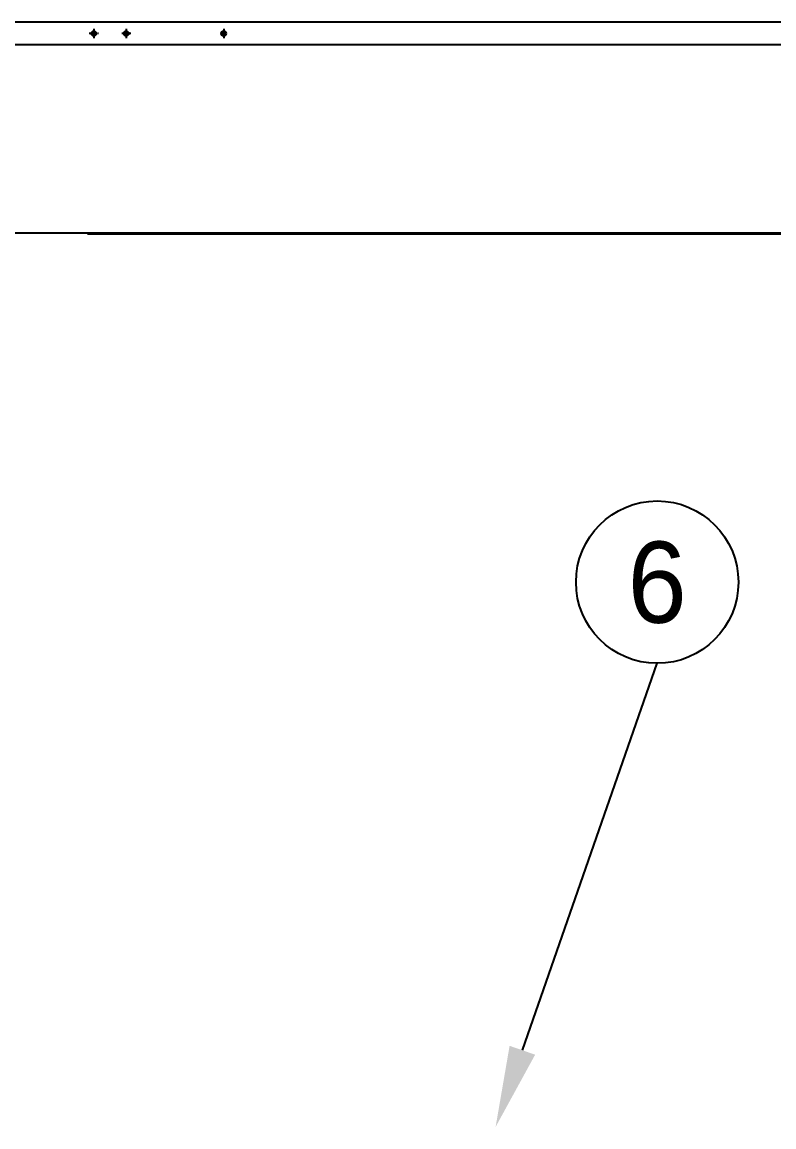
# Model space of a CAD drawing. Header units: millimetres. Extents: x 2023 to 34286, y 1728 to 24542.
# Drawn here: x 14949 to 16338, y 11246 to 13288 of the extents above; entities that cross this region are included whole.
import ezdxf
from ezdxf.enums import TextEntityAlignment as Align

# ---------------------------------------------------------------- set-up
doc = ezdxf.new("R2010")
doc.units = ezdxf.units.MM
doc.linetypes.add('CENTER', pattern=[2, 1.25, -0.25, 0.25, -0.25])
for name, color, linetype in [('center', 1, 'CENTER'), ('냉각탑_dim', 1, 'Continuous'), ('냉각탑_text', 3, 'Continuous')]:
    doc.layers.add(name, color=color, linetype=linetype)
doc.styles.add('돋움', font='Dotum.ttf')

# ---------------------------------------------------------------- blocks, each defined once
blk = doc.blocks.new('1')
for p, q in [((16368.2, 13287.7), (13968.2, 13287.7)), ((16368.2, 13287.7), (14999.2, 13287.7)), ((16368.2, 13245.7), (14519.2, 13245.7)), ((16368.2, 12897.7), (13968.2, 12897.7)), ((16368.2, 12895.7), (15070.2, 12895.7))]:
    blk.add_line(p, q)
for centre, radius in [((15081.7, 13266.7), 4.5), ((15081.7, 13266.7), 3), ((15141.7, 13266.7), 4.5), ((15141.7, 13266.7), 3), ((15321.7, 13266.7), 4.5), ((15321.7, 13266.7), 3)]:
    blk.add_circle(centre, radius)
at = {"layer": 'center'}
for p, q in [((15081.7, 13275.2), (15081.7, 13258.2)), ((15141.7, 13275.2), (15141.7, 13258.2)), ((15321.7, 13275.2), (15321.7, 13258.2)), ((15090.2, 13266.7), (15073.2, 13266.7)), ((15150.2, 13266.7), (15133.2, 13266.7))]:
    blk.add_line(p, q, dxfattribs=at)
at = {"layer": '냉각탑_dim', "linetype": 'ByBlock', "lineweight": -2, "elevation": 0}
blk.add_lwpolyline([(15873.5, 11387.6), (16122.6, 12102.7)], dxfattribs=at)
at = {"layer": '냉각탑_dim', "linetype": 'ByBlock', "lineweight": -2}
blk.add_circle((16122.6, 12252.7), 150, dxfattribs=at)
at = {"layer": '냉각탑_dim'}
blk.add_solid([(15897.1, 11379.4), (15824.1, 11246), (15849.9, 11395.8)], dxfattribs=at)
at = {"layer": '냉각탑_text', "style": '돋움'}
blk.add_text('6', height=150, dxfattribs=at).set_placement((16122.6, 12252.7), align=Align.MIDDLE_CENTER)

msp = doc.modelspace()

# ---------------------------------------------------------------- block references
msp.add_blockref('1', (0, 0))

doc.saveas('drawing.dxf')
